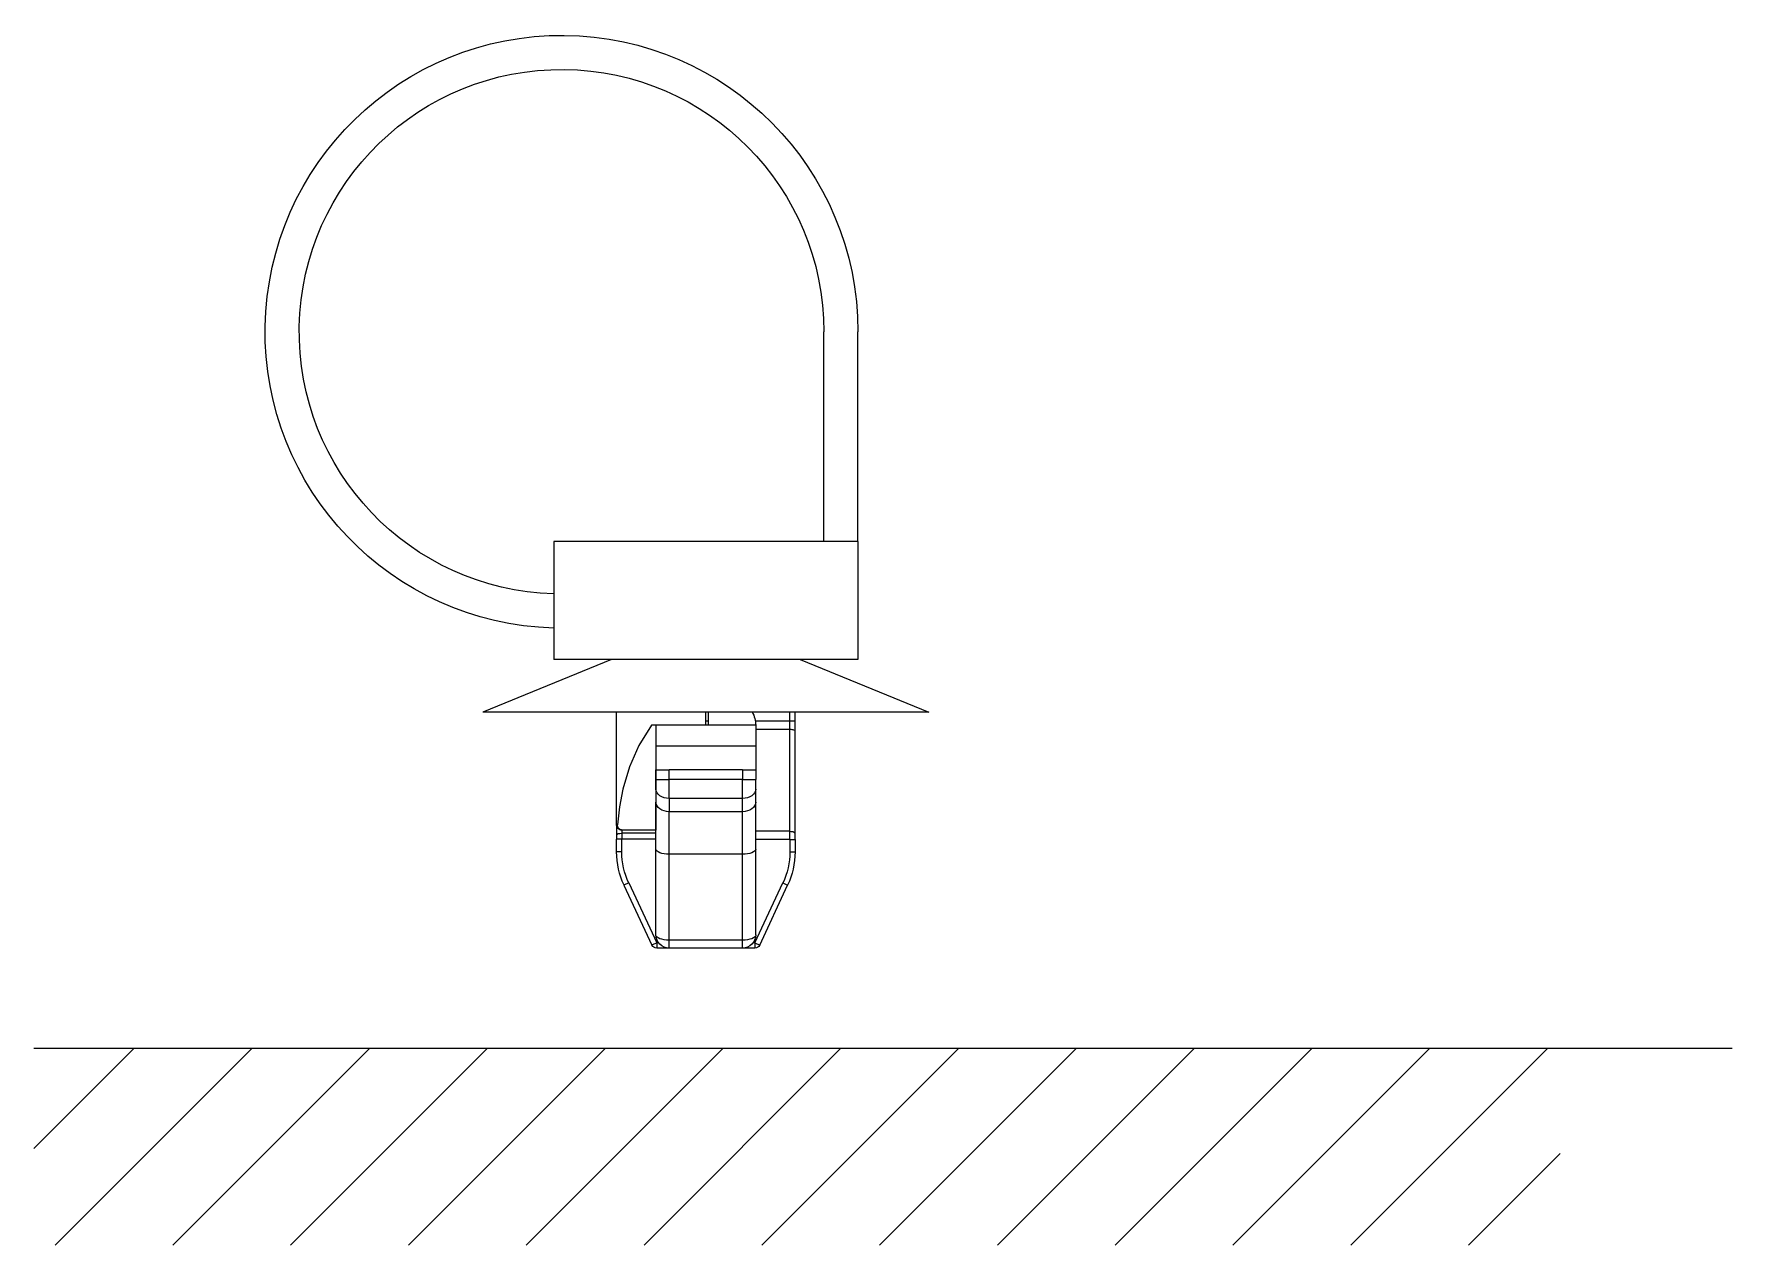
# Model space of a CAD drawing. Header units: inches. Extents: x 47316 to 59086, y 3141 to 11743.
# Drawn here: x 52929.91 to 52955.8, y 8636.72 to 8655.19 of the extents above; entities that cross this region are included whole.
import ezdxf

# ---------------------------------------------------------------- set-up
doc = ezdxf.new("R2010")
doc.units = ezdxf.units.IN
doc.header["$MEASUREMENT"] = 0

msp = doc.modelspace()

# ---------------------------------------------------------------- linework, layer by layer
at = {"color": 0, "linetype": 'ByBlock', "lineweight": -3, "ltscale": 0.2}
for p, q in [((52941.952, 8647.453), (52941.952, 8650.653)), ((52942.472, 8647.453), (52942.472, 8650.653))]:
    msp.add_line(p, q, dxfattribs=at)
at = {"color": 0, "linetype": 'ByBlock', "lineweight": -3, "ltscale": 0.1125}
for p, q in [((52937.832, 8647.453), (52937.832, 8645.653)), ((52942.472, 8647.453), (52942.472, 8645.653))]:
    msp.add_line(p, q, dxfattribs=at)
at = {"color": 0, "linetype": 'ByBlock', "lineweight": -3, "ltscale": 0.289999}
msp.add_line((52942.472, 8647.453), (52937.832, 8647.453), dxfattribs=at)
at = {"color": 0, "linetype": 'ByBlock', "lineweight": -3, "ltscale": 0.132311}
for p, q in [((52938.712, 8645.653), (52936.752, 8644.853)), ((52941.592, 8645.653), (52943.552, 8644.853))]:
    msp.add_line(p, q, dxfattribs=at)
at = {"color": 0, "linetype": 'ByBlock', "lineweight": -3, "ltscale": 0.096026}
for p, q in [((52939.368, 8645.653), (52937.832, 8645.653)), ((52942.472, 8645.653), (52940.935, 8645.653))]:
    msp.add_line(p, q, dxfattribs=at)
at = {"color": 0, "linetype": 'ByBlock', "lineweight": -3, "ltscale": 0.097948}
msp.add_line((52940.935, 8645.653), (52939.368, 8645.653), dxfattribs=at)
at = {"color": 0, "linetype": 'ByBlock', "lineweight": -3, "ltscale": 0.425}
msp.add_line((52943.552, 8644.853), (52936.752, 8644.853), dxfattribs=at)
at = {"color": 0, "linetype": 'ByBlock', "lineweight": -3, "ltscale": 0.107719}
msp.add_line((52938.792, 8643.13), (52938.792, 8644.853), dxfattribs=at)
at = {"color": 0, "linetype": 'ByBlock', "lineweight": -3, "ltscale": 0.0125}
for p, q in [((52940.152, 8644.653), (52940.152, 8644.853)), ((52940.192, 8644.653), (52940.192, 8644.853)), ((52939.392, 8643.973), (52939.592, 8643.973)), ((52939.392, 8643.823), (52939.592, 8643.823)), ((52940.712, 8643.973), (52940.912, 8643.973)), ((52940.712, 8643.823), (52940.912, 8643.823))]:
    msp.add_line(p, q, dxfattribs=at)
at = {"color": 0, "linetype": 'ByBlock', "lineweight": -3, "ltscale": 0.008443}
for p, q in [((52941.432, 8644.718), (52941.432, 8644.853)), ((52941.512, 8644.718), (52941.512, 8644.853))]:
    msp.add_line(p, q, dxfattribs=at)
at = {"color": 0, "linetype": 'ByBlock', "lineweight": -3}
for p, q in [((52939.322, 8644.653), (52939.132, 8644.345)), ((52939.132, 8644.345), (52938.986, 8644.019)), ((52938.986, 8644.019), (52938.885, 8643.679)), ((52938.885, 8643.679), (52938.834, 8643.408)), ((52938.834, 8643.408), (52938.804, 8643.133))]:
    msp.add_line(p, q, dxfattribs=at)
at = {"color": 0, "linetype": 'ByBlock', "lineweight": -3, "ltscale": 0.004339}
msp.add_line((52939.392, 8644.653), (52939.322, 8644.653), dxfattribs=at)
at = {"color": 0, "linetype": 'ByBlock', "lineweight": -3, "ltscale": 0.1}
msp.add_line((52939.392, 8644.653), (52939.392, 8643.053), dxfattribs=at)
at = {"color": 0, "linetype": 'ByBlock', "lineweight": -3, "ltscale": 0.02}
for p, q in [((52939.392, 8644.653), (52939.392, 8644.333)), ((52940.912, 8644.653), (52940.912, 8644.333))]:
    msp.add_line(p, q, dxfattribs=at)
at = {"color": 0, "linetype": 'ByBlock', "lineweight": -3, "ltscale": 0.095}
for p, q in [((52940.912, 8644.653), (52939.392, 8644.653)), ((52940.912, 8644.333), (52939.392, 8644.333))]:
    msp.add_line(p, q, dxfattribs=at)
at = {"color": 0, "linetype": 'ByBlock', "lineweight": -3, "ltscale": 0.0025}
msp.add_line((52940.152, 8644.718), (52940.192, 8644.718), dxfattribs=at)
at = {"color": 0, "linetype": 'ByBlock', "lineweight": -3, "ltscale": 0.032832}
msp.add_line((52940.907, 8644.718), (52941.432, 8644.718), dxfattribs=at)
at = {"color": 0, "linetype": 'ByBlock', "lineweight": -3, "ltscale": 0.0325}
for p, q in [((52940.912, 8644.592), (52941.432, 8644.592)), ((52939.392, 8643.004), (52938.872, 8643.004)), ((52941.432, 8643.035), (52940.912, 8643.035)), ((52939.392, 8642.915), (52938.872, 8642.915)), ((52941.432, 8642.908), (52940.912, 8642.908))]:
    msp.add_line(p, q, dxfattribs=at)
at = {"color": 0, "linetype": 'ByBlock', "lineweight": -3, "ltscale": 0.005}
for p, q in [((52941.432, 8644.718), (52941.512, 8644.718)), ((52938.872, 8642.915), (52938.792, 8642.915)), ((52938.872, 8642.719), (52938.792, 8642.719)), ((52941.432, 8642.908), (52941.512, 8642.908)), ((52941.432, 8642.719), (52941.512, 8642.719)), ((52938.977, 8642.246), (52938.904, 8642.212)), ((52941.327, 8642.246), (52941.399, 8642.212)), ((52939.403, 8641.333), (52939.33, 8641.299)), ((52939.403, 8641.333), (52939.403, 8641.253)), ((52940.901, 8641.333), (52940.973, 8641.299)), ((52940.901, 8641.333), (52940.901, 8641.253))]:
    msp.add_line(p, q, dxfattribs=at)
at = {"color": 0, "linetype": 'ByBlock', "lineweight": -3, "ltscale": 0.007906}
msp.add_line((52941.432, 8644.592), (52941.432, 8644.718), dxfattribs=at)
at = {"color": 0, "linetype": 'ByBlock', "lineweight": -3, "ltscale": 0.097302}
for p, q in [((52941.432, 8643.035), (52941.432, 8644.592)), ((52941.512, 8643.009), (52941.512, 8644.566))]:
    msp.add_line(p, q, dxfattribs=at)
at = {"color": 0, "linetype": 'ByBlock', "lineweight": -3, "ltscale": 0.009488}
msp.add_line((52941.512, 8644.566), (52941.512, 8644.718), dxfattribs=at)
at = {"color": 0, "linetype": 'ByBlock', "lineweight": -3, "ltscale": 0.022501}
for p, q in [((52939.392, 8644.333), (52939.392, 8643.973)), ((52940.912, 8644.333), (52940.912, 8643.973))]:
    msp.add_line(p, q, dxfattribs=at)
at = {"color": 0, "linetype": 'ByBlock', "lineweight": -3, "ltscale": 0.009364}
for p, q in [((52939.392, 8643.823), (52939.392, 8643.973)), ((52939.592, 8643.823), (52939.592, 8643.973)), ((52940.712, 8643.973), (52940.712, 8643.823)), ((52940.912, 8643.973), (52940.912, 8643.823))]:
    msp.add_line(p, q, dxfattribs=at)
at = {"color": 0, "linetype": 'ByBlock', "lineweight": -3, "ltscale": 0.009006}
for p, q in [((52939.392, 8643.679), (52939.392, 8643.823)), ((52940.912, 8643.679), (52940.912, 8643.823))]:
    msp.add_line(p, q, dxfattribs=at)
at = {"color": 0, "linetype": 'ByBlock', "lineweight": -3, "ltscale": 0.07}
for p, q in [((52940.712, 8643.973), (52939.592, 8643.973)), ((52940.712, 8643.823), (52939.592, 8643.823)), ((52940.712, 8643.535), (52939.592, 8643.535)), ((52940.712, 8643.333), (52939.592, 8643.333)), ((52940.712, 8642.685), (52939.592, 8642.685)), ((52940.712, 8641.374), (52939.592, 8641.374)), ((52940.712, 8641.253), (52939.592, 8641.253))]:
    msp.add_line(p, q, dxfattribs=at)
at = {"color": 0, "linetype": 'ByBlock', "lineweight": -3, "ltscale": 0.018011}
for p, q in [((52939.592, 8643.535), (52939.592, 8643.823)), ((52940.712, 8643.535), (52940.712, 8643.823))]:
    msp.add_line(p, q, dxfattribs=at)
at = {"color": 0, "linetype": 'ByBlock', "lineweight": -3, "ltscale": 0.012637}
for p, q in [((52939.392, 8643.679), (52939.392, 8643.477)), ((52939.592, 8643.535), (52939.592, 8643.333)), ((52940.712, 8643.333), (52940.712, 8643.535)), ((52940.912, 8643.477), (52940.912, 8643.679))]:
    msp.add_line(p, q, dxfattribs=at)
at = {"color": 0, "linetype": 'ByBlock', "lineweight": -3, "ltscale": 0.04455}
for p, q in [((52939.392, 8642.764), (52939.392, 8643.477)), ((52940.912, 8642.764), (52940.912, 8643.477))]:
    msp.add_line(p, q, dxfattribs=at)
at = {"color": 0, "linetype": 'ByBlock', "lineweight": -3, "ltscale": 0.0405}
for p, q in [((52939.592, 8642.685), (52939.592, 8643.333)), ((52940.712, 8642.685), (52940.712, 8643.333))]:
    msp.add_line(p, q, dxfattribs=at)
at = {"color": 0, "linetype": 'ByBlock', "lineweight": -3, "ltscale": 0.00896}
msp.add_line((52938.792, 8643.13), (52938.792, 8642.986), dxfattribs=at)
at = {"color": 0, "linetype": 'ByBlock', "lineweight": -3, "ltscale": 0.004477}
msp.add_line((52938.792, 8642.986), (52938.792, 8642.915), dxfattribs=at)
at = {"color": 0, "linetype": 'ByBlock', "lineweight": -3, "ltscale": 0.000715637}
msp.add_line((52938.804, 8643.133), (52938.793, 8643.133), dxfattribs=at)
at = {"color": 0, "linetype": 'ByBlock', "lineweight": -3, "ltscale": 9.0198e-05}
msp.add_line((52938.873, 8643.053), (52938.872, 8643.052), dxfattribs=at)
at = {"color": 0, "linetype": 'ByBlock', "lineweight": -3, "ltscale": 0.002986}
msp.add_line((52938.872, 8643.052), (52938.872, 8643.004), dxfattribs=at)
at = {"color": 0, "linetype": 'ByBlock', "lineweight": -3, "ltscale": 0.005597}
msp.add_line((52938.872, 8643.004), (52938.872, 8642.915), dxfattribs=at)
at = {"color": 0, "linetype": 'ByBlock', "lineweight": -3, "ltscale": 0.000495148}
msp.add_line((52938.881, 8643.053), (52938.873, 8643.053), dxfattribs=at)
at = {"color": 0, "linetype": 'ByBlock', "lineweight": -3, "ltscale": 0.031953}
msp.add_line((52939.392, 8643.053), (52938.881, 8643.053), dxfattribs=at)
at = {"color": 0, "linetype": 'ByBlock', "lineweight": -3, "ltscale": 0.003059}
msp.add_line((52939.392, 8643.004), (52939.392, 8643.053), dxfattribs=at)
at = {"color": 0, "linetype": 'ByBlock', "lineweight": -3, "ltscale": 0.000233459}
msp.add_line((52939.392, 8643), (52939.392, 8643.004), dxfattribs=at)
at = {"color": 0, "linetype": 'ByBlock', "lineweight": -3, "ltscale": 0.005363}
msp.add_line((52939.392, 8642.915), (52939.392, 8643), dxfattribs=at)
at = {"color": 0, "linetype": 'ByBlock', "lineweight": -3, "ltscale": 0.007907}
msp.add_line((52941.432, 8642.908), (52941.432, 8643.035), dxfattribs=at)
at = {"color": 0, "linetype": 'ByBlock', "lineweight": -3, "ltscale": 0.006325}
msp.add_line((52941.512, 8642.908), (52941.512, 8643.009), dxfattribs=at)
at = {"color": 0, "linetype": 'ByBlock', "lineweight": -3, "ltscale": 0.012206}
for p, q in [((52938.792, 8642.719), (52938.792, 8642.915)), ((52938.872, 8642.719), (52938.872, 8642.915))]:
    msp.add_line(p, q, dxfattribs=at)
at = {"color": 0, "linetype": 'ByBlock', "lineweight": -3, "ltscale": 0.081943}
for p, q in [((52939.392, 8641.453), (52939.392, 8642.764)), ((52940.912, 8641.453), (52940.912, 8642.764)), ((52939.592, 8641.374), (52939.592, 8642.685)), ((52940.712, 8641.374), (52940.712, 8642.685))]:
    msp.add_line(p, q, dxfattribs=at)
at = {"color": 0, "linetype": 'ByBlock', "lineweight": -3, "ltscale": 0.011804}
for p, q in [((52941.432, 8642.908), (52941.432, 8642.719)), ((52941.512, 8642.908), (52941.512, 8642.719))]:
    msp.add_line(p, q, dxfattribs=at)
at = {"color": 0, "linetype": 'ByBlock', "lineweight": -3, "ltscale": 0.062942}
for p, q in [((52938.904, 8642.212), (52939.33, 8641.299)), ((52940.973, 8641.299), (52941.399, 8642.212))]:
    msp.add_line(p, q, dxfattribs=at)
at = {"color": 0, "linetype": 'ByBlock', "lineweight": -3, "ltscale": 0.062941}
for p, q in [((52938.977, 8642.246), (52939.403, 8641.333)), ((52940.901, 8641.333), (52941.327, 8642.246))]:
    msp.add_line(p, q, dxfattribs=at)
at = {"color": 0, "linetype": 'ByBlock', "lineweight": -3, "ltscale": 0.001816}
for p, q in [((52939.432, 8641.333), (52939.403, 8641.333)), ((52940.901, 8641.333), (52940.872, 8641.333))]:
    msp.add_line(p, q, dxfattribs=at)
at = {"color": 0, "linetype": 'ByBlock', "lineweight": -3, "ltscale": 0.011816}
for p, q in [((52939.592, 8641.253), (52939.403, 8641.253)), ((52940.901, 8641.253), (52940.712, 8641.253))]:
    msp.add_line(p, q, dxfattribs=at)
at = {"color": 0, "linetype": 'ByBlock', "lineweight": -3, "ltscale": 0.007544}
for p, q in [((52939.592, 8641.253), (52939.592, 8641.374)), ((52940.712, 8641.253), (52940.712, 8641.374))]:
    msp.add_line(p, q, dxfattribs=at)
at = {"color": 0, "lineweight": -2}
for p, q in [((52929.907, 8638.198, 0), (52931.437, 8639.728, 0)), ((52929.907, 8639.728, 0), (52955.8, 8639.728, 0)), ((52930.229, 8636.724, 0), (52933.233, 8639.728, 0)), ((52932.025, 8636.724, 0), (52935.029, 8639.728, 0)), ((52933.821, 8636.724, 0), (52936.825, 8639.728, 0)), ((52935.618, 8636.724, 0), (52938.621, 8639.728, 0)), ((52937.414, 8636.724, 0), (52940.417, 8639.728, 0)), ((52939.21, 8636.724, 0), (52942.213, 8639.728, 0)), ((52941.006, 8636.724, 0), (52944.009, 8639.728, 0)), ((52942.802, 8636.724, 0), (52945.805, 8639.728, 0)), ((52944.598, 8636.724, 0), (52947.601, 8639.728, 0)), ((52946.394, 8636.724, 0), (52949.397, 8639.728, 0)), ((52948.19, 8636.724, 0), (52951.194, 8639.728, 0)), ((52949.986, 8636.724, 0), (52952.99, 8639.728, 0)), ((52951.782, 8636.724, 0), (52953.178, 8638.121, 0))]:
    msp.add_line(p, q, dxfattribs=at)
at = {"color": 0, "linetype": 'ByBlock', "lineweight": -3, "extrusion": (0, 0, -1)}
for centre, major_axis, ratio, start_param, end_param in [((52937.952, 8650.653), (-4.52, 0), 1, 4.738941, 9.424778), ((52937.952, 8650.653), (-4, 0), 1, 4.742393, 9.424778), ((52940.512, 8644.653), (-0.4, 0), 1, 2.617993, 3.141593), ((52941.432, 8644.566), (-0.08, 0), 0.316228, 1.570796, 3.141593), ((52939.592, 8643.679), (-0.2, 0), 0.720438, 4.712389, 6.283185), ((52939.592, 8643.477), (-0.2, 0), 0.720438, 4.712389, 6.283185), ((52940.712, 8643.679), (-0.2, 0), 0.720438, 3.141593, 4.712389), ((52940.712, 8643.477), (-0.2, 0), 0.720438, 3.141593, 4.712389), ((52938.795, 8643.131), (-0.00347, 0), 1, 5.954407, 7.057948), ((52938.872, 8643.13), (0.08, 0), 0.97071, 1.570796, 3.141593), ((52938.872, 8642.986), (0.08, 0), 0.22389, 3.141593, 4.712389), ((52938.873, 8643.133), (-0.0799, 0), 1, 4.713391, 6.284185), ((52938.878, 8643.128), (-0.0745, 0), 1, 4.684453, 6.354331), ((52941.432, 8643.009), (-0.08, 0), 0.316228, 1.570796, 3.141593), ((52939.992, 8642.719), (-1.2, 0), 1, 5.846558, 6.283185), ((52939.992, 8642.719), (-1.12, 0), 1, 5.846558, 6.283185), ((52939.592, 8642.764), (-0.2, 0), 0.396439, 4.712389, 6.283185), ((52940.712, 8642.764), (-0.2, 0), 0.396439, 3.141593, 4.712389), ((52940.312, 8642.719), (-1.12, 0), 1, 3.141593, 3.57822), ((52940.312, 8642.719), (-1.2, 0), 1, 3.141593, 3.57822), ((52939.592, 8641.453), (-0.2, 0), 1, 4.712389, 6.283185), ((52939.592, 8641.453), (-0.2, 0), 0.396439, 4.712389, 6.283185), ((52940.712, 8641.453), (-0.2, 0), 1, 3.141593, 4.712389), ((52940.712, 8641.453), (-0.2, 0), 0.396439, 3.141593, 4.712389), ((52939.403, 8641.333), (-0.08, 0), 1, 4.712389, 5.846558), ((52940.901, 8641.333), (-0.08, 0), 1, 3.57822, 4.712389)]:
    msp.add_ellipse(centre, major_axis=major_axis, ratio=ratio, start_param=start_param, end_param=end_param, dxfattribs=at)

doc.saveas('drawing.dxf')
